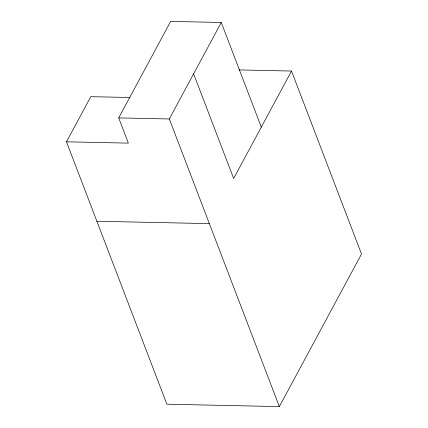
<?xml version="1.0" encoding="UTF-8"?>
<svg xmlns="http://www.w3.org/2000/svg" width="428" height="428" viewBox="0 0 428 428"><rect width="100%" height="100%" fill="white"/><g stroke="black" fill="none" stroke-linecap="round" stroke-linejoin="round"><path stroke-width="0.64" d="M238.936 69.924L291.516 71.043L361.51 254.013L279.35 406.6L166.872 404.203L66.49 141.807L90.795 96.669L130.048 97.504M66.49 141.807L128.363 143.123L118.711 117.893L170.665 21.4L221.271 22.475L261.31 127.137M279.35 406.6L169.317 118.968L221.271 22.475M291.516 71.043L233.661 178.492L193.622 73.83M118.711 117.893L169.317 118.968M96.878 221.239L209.356 223.63"/></g></svg>
